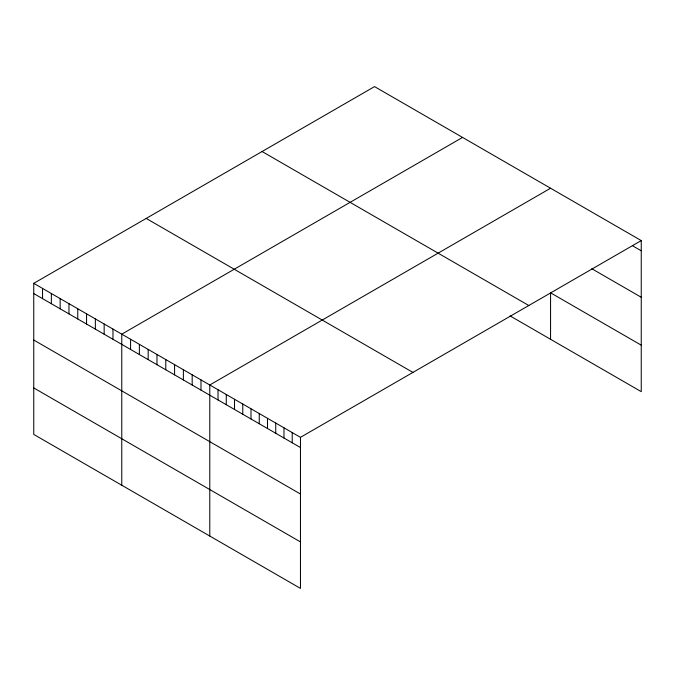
<?xml version="1.0" encoding="UTF-8"?>
<svg xmlns="http://www.w3.org/2000/svg" width="675" height="675" viewBox="0 0 675 675"><rect width="100%" height="100%" fill="white"/><g stroke="black" fill="none" stroke-linecap="round" stroke-linejoin="round"><path stroke-width="1.01" d="M641.25 240.587L300.468 437.341L300.468 588.398L33.75 434.413L33.75 283.348L374.532 86.603L641.25 240.587L641.25 391.652L510.081 315.917M462.552 137.422L121.77 334.167L121.77 485.224M550.564 188.232L209.782 384.978L209.782 536.043M633.007 246.038L641.25 250.796M591.789 268.718L641.25 297.278M641.25 345.17L550.564 292.815L550.564 339.297M262.077 151.529L528.795 305.513M146.205 218.422L412.923 372.414M33.75 283.348L300.468 437.341M33.75 293.549L300.468 447.542M33.75 340.04L300.468 494.024M33.75 387.931L300.468 541.915M292.224 432.582L292.224 442.783M283.981 427.815L283.981 438.024M275.738 423.056L275.738 433.266M267.494 418.298L267.494 428.507M259.251 413.539L259.251 423.74M251.007 408.78L251.007 418.981M242.764 404.021L242.764 414.222M234.52 399.262L234.52 409.463M226.268 394.504L226.268 404.705M218.025 389.745L218.025 399.946M200.981 379.898L200.981 390.108M192.181 374.819L192.181 385.02M183.381 369.74L183.381 379.941M174.58 364.652L174.58 374.861M165.78 359.573L165.78 369.773M156.971 354.493L156.971 364.694M148.171 349.414L148.171 359.615M139.371 344.326L139.371 354.535M130.57 339.247L130.57 349.448M112.97 329.088L112.97 339.289M104.161 324L104.161 334.209M95.361 318.921L95.361 329.122M86.56 313.841L86.56 324.042M77.76 308.753L77.76 318.963M68.96 303.674L68.96 313.883M60.159 298.595L60.159 308.796M51.351 293.515L51.351 303.716M42.55 288.427L42.55 298.637"/></g></svg>
